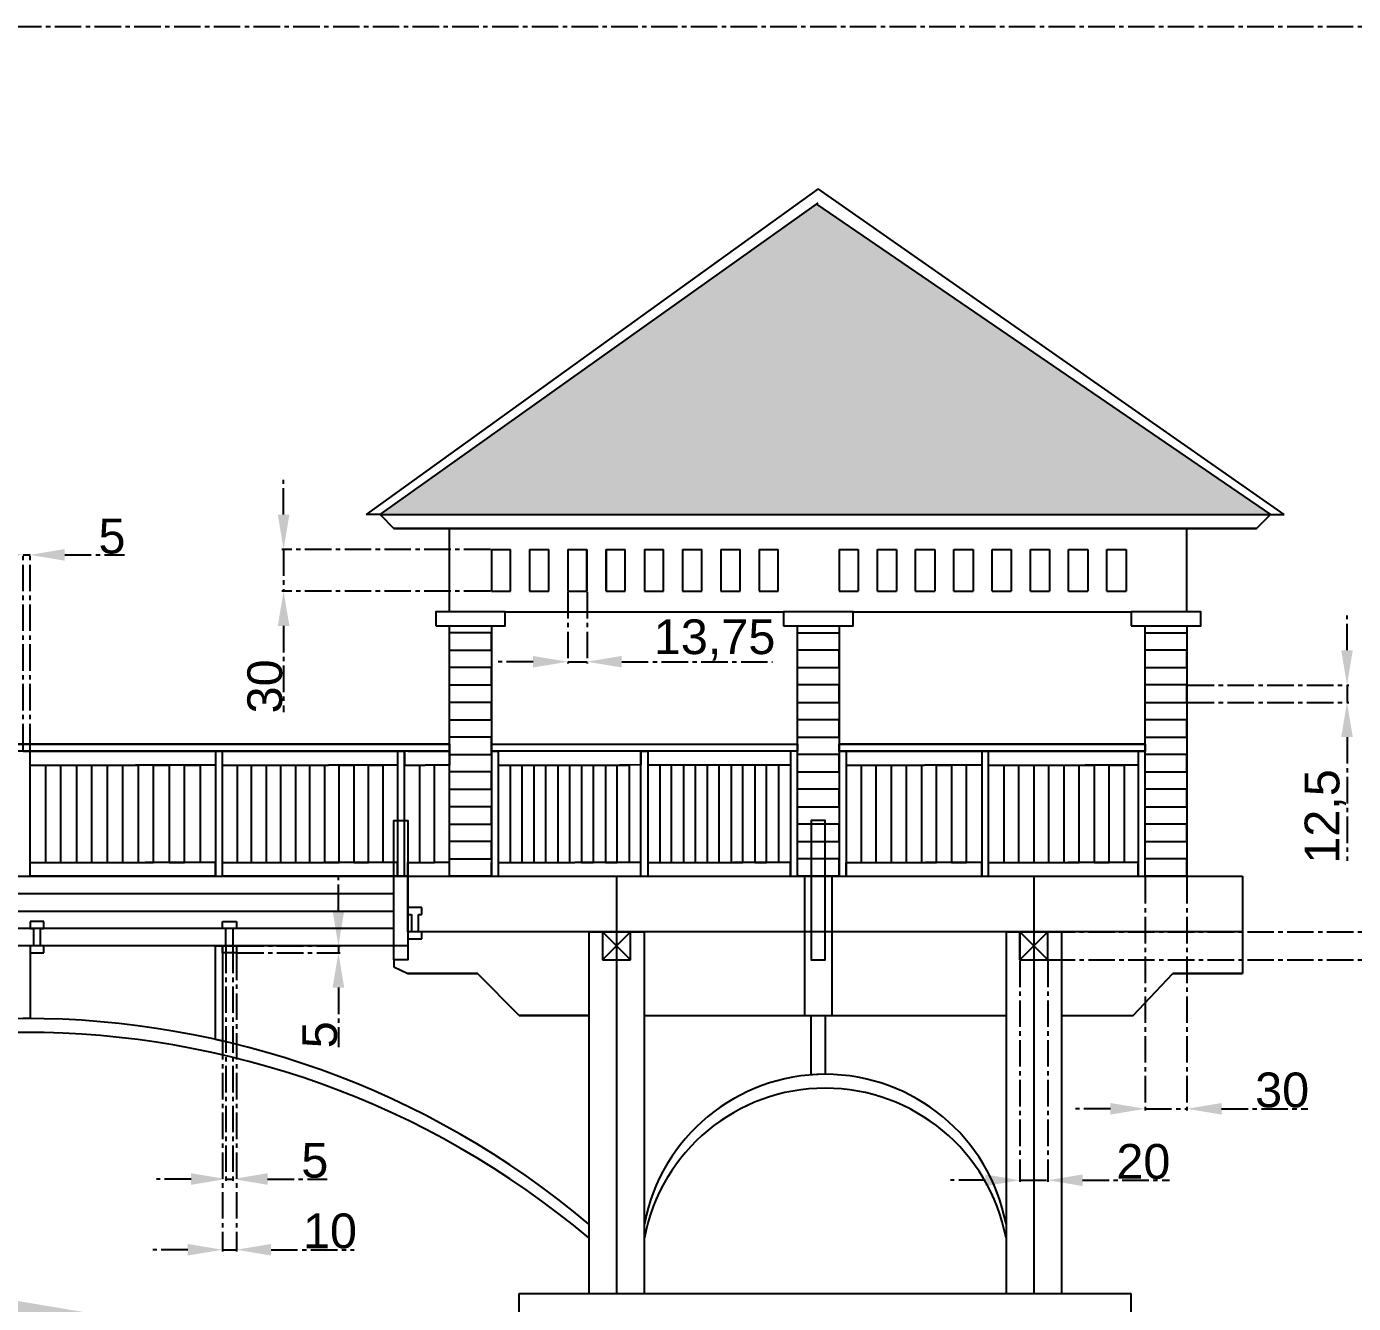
# Model space of a CAD drawing. Header units: centimetres. Extents: x -483 to 5478, y -332 to 3204.
# Drawn here: x 4047 to 5001, y 2286 to 3204 of the extents above; entities that cross this region are included whole.
import ezdxf

# ---------------------------------------------------------------- set-up
doc = ezdxf.new("R2010")
doc.units = ezdxf.units.CM
doc.linetypes.add('AXES2', pattern=[28.575, 19.05, -3.175, 3.175, -3.175])
doc.styles.get("Standard").update_dxf_attribs({"font": 'arial.ttf'})
doc.dimstyles.new('ISO-25', dxfattribs={"dimtxt": 25, "dimasz": 25, "dimexe": 1.25, "dimexo": 0.625, "dimtad": 1, "dimtxsty": 'Standard', "dimcen": 2.5, "dimadec": 0, "dimazin": 0, "dimtfac": 1, "dimtmove": 0, "dimatfit": 3, "dimfxl": 1, "dimarcsym": 0})

# ---------------------------------------------------------------- blocks, each defined once
blk = doc.blocks.new('*D166')
at = {"color": 0, "linetype": 'AXES2', "lineweight": -2, "transparency": 16777216}
for p, q in [((4435.79, 2797.15), (4435.79, 2745.76)), ((4449.54, 2797.15), (4449.54, 2745.76)), ((4410.79, 2747.01), (4385.79, 2747.01)), ((4435.79, 2747.01), (4449.54, 2747.01)), ((4474.54, 2747.01), (4582.98, 2747.01))]:
    blk.add_line(p, q, dxfattribs=at)
at = {"color": 0, "linetype": 'AXES2', "transparency": 16777216}
for points in [[(4410.79, 2751.18), (4410.79, 2742.84), (4435.79, 2747.01)], [(4474.54, 2751.18), (4474.54, 2742.84), (4449.54, 2747.01)]]:
    blk.add_solid(points, dxfattribs=at)
at = {"layer": 'Defpoints', "color": 0, "linetype": 'AXES2', "transparency": 16777216}
for p in [(4435.79, 2797.77), (4449.54, 2797.77), (4449.54, 2747.01)]:
    blk.add_point(p, dxfattribs=at)
at = {"color": 0, "linetype": 'AXES2', "transparency": 16777216, "insert": (4541.26, 2762.66), "char_height": 25, "attachment_point": 5}
blk.add_mtext('13,75', dxfattribs=at)
blk = doc.blocks.new('*D167')
at = {"color": 0, "linetype": 'AXES2', "lineweight": -2, "transparency": 16777216}
for p, q in [((4231.42, 2852.77), (4231.42, 2877.77)), ((4380.16, 2827.77), (4230.17, 2827.77)), ((4231.42, 2827.77), (4231.42, 2797.77)), ((4380.16, 2797.77), (4230.17, 2797.77)), ((4231.42, 2772.77), (4231.42, 2710.81))]:
    blk.add_line(p, q, dxfattribs=at)
at = {"color": 0, "linetype": 'AXES2', "transparency": 16777216}
for points in [[(4227.26, 2852.77), (4235.59, 2852.77), (4231.42, 2827.77)], [(4227.26, 2772.77), (4235.59, 2772.77), (4231.42, 2797.77)]]:
    blk.add_solid(points, dxfattribs=at)
at = {"layer": 'Defpoints', "color": 0, "linetype": 'AXES2', "transparency": 16777216}
for p in [(4380.79, 2827.77), (4231.42, 2797.77), (4380.79, 2797.77)]:
    blk.add_point(p, dxfattribs=at)
at = {"color": 0, "linetype": 'AXES2', "transparency": 16777216, "insert": (4218.03, 2729.29), "char_height": 25, "attachment_point": 5, "rotation": 90}
blk.add_mtext('30', dxfattribs=at)
blk = doc.blocks.new('*D168')
at = {"color": 0, "linetype": 'AXES2', "lineweight": -2, "transparency": 16777216}
for p, q in [((4995.91, 2755.29), (4995.91, 2780.29)), ((4881.41, 2730.29), (4997.16, 2730.29)), ((4995.91, 2730.29), (4995.91, 2717.79)), ((4881.41, 2717.79), (4997.16, 2717.79)), ((4995.91, 2692.79), (4995.91, 2603.77))]:
    blk.add_line(p, q, dxfattribs=at)
at = {"color": 0, "linetype": 'AXES2', "transparency": 16777216}
for points in [[(4991.74, 2755.29), (5000.08, 2755.29), (4995.91, 2730.29)], [(4991.74, 2692.79), (5000.08, 2692.79), (4995.91, 2717.79)]]:
    blk.add_solid(points, dxfattribs=at)
at = {"layer": 'Defpoints', "color": 0, "linetype": 'AXES2', "transparency": 16777216}
for p in [(4880.79, 2730.29), (4880.79, 2717.79), (4995.91, 2717.79)]:
    blk.add_point(p, dxfattribs=at)
at = {"color": 0, "linetype": 'AXES2', "transparency": 16777216, "insert": (4980.26, 2635.78), "char_height": 25, "attachment_point": 5, "rotation": 90}
blk.add_mtext('12,5', dxfattribs=at)
blk = doc.blocks.new('*D169')
at = {"color": 0, "linetype": 'AXES2', "lineweight": -2, "transparency": 16777216}
for p, q in [((4850.79, 2592.17), (4850.79, 2424.38)), ((4880.79, 2592.17), (4880.79, 2424.38)), ((4825.79, 2425.63), (4800.79, 2425.63)), ((4850.79, 2425.63), (4880.79, 2425.63)), ((4905.79, 2425.63), (4967.75, 2425.63))]:
    blk.add_line(p, q, dxfattribs=at)
at = {"color": 0, "linetype": 'AXES2', "transparency": 16777216}
for points in [[(4825.79, 2429.79), (4825.79, 2421.46), (4850.79, 2425.63)], [(4905.79, 2429.79), (4905.79, 2421.46), (4880.79, 2425.63)]]:
    blk.add_solid(points, dxfattribs=at)
at = {"layer": 'Defpoints', "color": 0, "linetype": 'AXES2', "transparency": 16777216}
for p in [(4850.79, 2592.79), (4880.79, 2592.79), (4880.79, 2425.63)]:
    blk.add_point(p, dxfattribs=at)
at = {"color": 0, "linetype": 'AXES2', "transparency": 16777216, "insert": (4949.27, 2439.02), "char_height": 25, "attachment_point": 5}
blk.add_mtext('30', dxfattribs=at)
blk = doc.blocks.new('*D170')
at = {"color": 0, "linetype": 'AXES2', "lineweight": -2, "transparency": 16777216}
for p, q in [((5105.06, 2577.77), (5105.06, 2602.77)), ((4781.41, 2552.77), (5106.31, 2552.77)), ((5105.06, 2552.77), (5105.06, 2532.77)), ((4781.41, 2532.77), (5106.31, 2532.77)), ((5105.06, 2507.77), (5105.06, 2445.37))]:
    blk.add_line(p, q, dxfattribs=at)
at = {"color": 0, "linetype": 'AXES2', "transparency": 16777216}
for points in [[(5100.9, 2577.77), (5109.23, 2577.77), (5105.06, 2552.77)], [(5100.9, 2507.77), (5109.23, 2507.77), (5105.06, 2532.77)]]:
    blk.add_solid(points, dxfattribs=at)
at = {"layer": 'Defpoints', "color": 0, "linetype": 'AXES2', "transparency": 16777216}
for p in [(4780.79, 2552.77), (4780.79, 2532.77), (5105.06, 2532.77)]:
    blk.add_point(p, dxfattribs=at)
at = {"color": 0, "linetype": 'AXES2', "transparency": 16777216, "insert": (5091.67, 2464.07), "char_height": 25, "attachment_point": 5, "rotation": 90}
blk.add_mtext('20', dxfattribs=at)
blk = doc.blocks.new('*D171')
at = {"color": 0, "linetype": 'AXES2', "lineweight": -2, "transparency": 16777216}
for p, q in [((4760.79, 2532.15), (4760.79, 2373)), ((4780.79, 2532.15), (4780.79, 2373)), ((4735.79, 2374.25), (4710.79, 2374.25)), ((4760.79, 2374.25), (4780.79, 2374.25)), ((4805.79, 2374.25), (4868.19, 2374.25))]:
    blk.add_line(p, q, dxfattribs=at)
at = {"color": 0, "linetype": 'AXES2', "transparency": 16777216}
for points in [[(4735.79, 2378.42), (4735.79, 2370.08), (4760.79, 2374.25)], [(4805.79, 2378.42), (4805.79, 2370.08), (4780.79, 2374.25)]]:
    blk.add_solid(points, dxfattribs=at)
at = {"layer": 'Defpoints', "color": 0, "linetype": 'AXES2', "transparency": 16777216}
for p in [(4760.79, 2532.77), (4780.79, 2532.77), (4780.79, 2374.25)]:
    blk.add_point(p, dxfattribs=at)
at = {"color": 0, "linetype": 'AXES2', "transparency": 16777216, "insert": (4849.49, 2387.64), "char_height": 25, "attachment_point": 5}
blk.add_mtext('20', dxfattribs=at)
blk = doc.blocks.new('*D174')
at = {"color": 0, "linetype": 'AXES2', "lineweight": -2, "transparency": 16777216}
for p, q in [((4270.82, 2567.77), (4270.82, 2592.77)), ((4198.08, 2542.77), (4272.07, 2542.77)), ((4198.08, 2537.77), (4272.07, 2537.77)), ((4270.82, 2542.77), (4270.82, 2537.77)), ((4270.82, 2512.77), (4270.82, 2469.95))]:
    blk.add_line(p, q, dxfattribs=at)
at = {"color": 0, "linetype": 'AXES2', "transparency": 16777216}
for points in [[(4266.65, 2567.77), (4274.98, 2567.77), (4270.82, 2542.77)], [(4266.65, 2512.77), (4274.98, 2512.77), (4270.82, 2537.77)]]:
    blk.add_solid(points, dxfattribs=at)
at = {"layer": 'Defpoints', "color": 0, "linetype": 'AXES2', "transparency": 16777216}
for p in [(4197.46, 2542.77), (4197.46, 2537.77), (4270.82, 2537.77)]:
    blk.add_point(p, dxfattribs=at)
at = {"color": 0, "linetype": 'AXES2', "transparency": 16777216, "insert": (4257.48, 2478.86), "char_height": 25, "attachment_point": 5, "rotation": 90}
blk.add_mtext('5', dxfattribs=at)
blk = doc.blocks.new('*D176')
at = {"color": 0, "linetype": 'AXES2', "lineweight": -2, "transparency": 16777216}
for p, q in [((4189.96, 2542.15), (4189.96, 2373.88)), ((4194.96, 2542.15), (4194.96, 2373.88)), ((4164.96, 2375.13), (4139.96, 2375.13)), ((4189.96, 2375.13), (4194.96, 2375.13)), ((4219.96, 2375.13), (4262.78, 2375.13))]:
    blk.add_line(p, q, dxfattribs=at)
at = {"color": 0, "linetype": 'AXES2', "transparency": 16777216}
for points in [[(4164.96, 2379.3), (4164.96, 2370.96), (4189.96, 2375.13)], [(4219.96, 2379.3), (4219.96, 2370.96), (4194.96, 2375.13)]]:
    blk.add_solid(points, dxfattribs=at)
at = {"layer": 'Defpoints', "color": 0, "linetype": 'AXES2', "transparency": 16777216}
for p in [(4189.96, 2542.77), (4194.96, 2542.77), (4194.96, 2375.13)]:
    blk.add_point(p, dxfattribs=at)
at = {"color": 0, "linetype": 'AXES2', "transparency": 16777216, "insert": (4253.87, 2388.47), "char_height": 25, "attachment_point": 5}
blk.add_mtext('5', dxfattribs=at)
blk = doc.blocks.new('*D177')
at = {"color": 0, "linetype": 'AXES2', "lineweight": -2, "transparency": 16777216}
for p, q in [((4187.46, 2537.15), (4187.46, 2323.05)), ((4197.46, 2537.15), (4197.46, 2323.05)), ((4162.46, 2324.3), (4137.46, 2324.3)), ((4187.46, 2324.3), (4197.46, 2324.3)), ((4222.46, 2324.3), (4282.08, 2324.3))]:
    blk.add_line(p, q, dxfattribs=at)
at = {"color": 0, "linetype": 'AXES2', "transparency": 16777216}
for points in [[(4162.46, 2328.46), (4162.46, 2320.13), (4187.46, 2324.3)], [(4222.46, 2328.46), (4222.46, 2320.13), (4197.46, 2324.3)]]:
    blk.add_solid(points, dxfattribs=at)
at = {"layer": 'Defpoints', "color": 0, "linetype": 'AXES2', "transparency": 16777216}
for p in [(4187.46, 2537.77), (4197.46, 2537.77), (4197.46, 2324.3)]:
    blk.add_point(p, dxfattribs=at)
at = {"color": 0, "linetype": 'AXES2', "transparency": 16777216, "insert": (4264.77, 2337.69), "char_height": 25, "attachment_point": 5}
blk.add_mtext('10', dxfattribs=at)
blk = doc.blocks.new('*D180')
at = {"color": 0, "linetype": 'AXES2', "lineweight": -2, "transparency": 16777216}
for p, q in [((4019.13, 2823.82), (3994.13, 2823.82)), ((4044.13, 2683.4), (4044.13, 2825.07)), ((4044.13, 2823.82), (4049.13, 2823.82)), ((4049.13, 2683.4), (4049.13, 2825.07)), ((4074.13, 2823.82), (4116.95, 2823.82))]:
    blk.add_line(p, q, dxfattribs=at)
at = {"color": 0, "linetype": 'AXES2', "transparency": 16777216}
for points in [[(4019.13, 2827.99), (4019.13, 2819.65), (4044.13, 2823.82)], [(4074.13, 2827.99), (4074.13, 2819.65), (4049.13, 2823.82)]]:
    blk.add_solid(points, dxfattribs=at)
at = {"layer": 'Defpoints', "color": 0, "linetype": 'AXES2', "transparency": 16777216}
for p in [(4049.13, 2823.82), (4044.13, 2682.77), (4049.13, 2682.77)]:
    blk.add_point(p, dxfattribs=at)
at = {"color": 0, "linetype": 'AXES2', "transparency": 16777216, "insert": (4108.04, 2837.16), "char_height": 25, "attachment_point": 5}
blk.add_mtext('5', dxfattribs=at)

msp = doc.modelspace()

# ---------------------------------------------------------------- hatches: boundary and pattern name
at = {"linetype": 'ByBlock'}
h = msp.add_hatch(dxfattribs=at)
h.set_pattern_fill('ESCHER', color=256)
h.set_pattern_definition([(60, (2820.786, 2142.773), (-30.48, -7e-09), [27.94, -2.54]), (180, (2820.786, 2142.773), (15.24, -26.39645), [27.94, -2.54]), (300, (2820.786, 2142.773), (30.48, -7e-09), [27.94, -2.54]), (60, (2823.326, 2142.773), (-30.48, -7e-09), [5.08, -25.4]), (300, (2823.326, 2142.773), (30.48, -7e-09), [5.08, -25.4]), (60, (2819.516, 2144.973), (-30.48, -7e-09), [5.08, -25.4]), (180, (2819.516, 2144.973), (15.24, -26.39645), [5.08, -25.4]), (300, (2819.516, 2140.574), (30.48, -7e-09), [5.08, -25.4]), (180, (2819.516, 2140.574), (15.24, -26.39645), [5.08, -25.4]), (60, (2810.626, 2142.773), (-30.48, -7e-09), [5.08, -25.4]), (300, (2810.626, 2142.773), (30.48, -7e-09), [5.08, -25.4]), (60, (2825.866, 2133.975), (-30.48, -7e-09), [5.08, -25.4]), (180, (2825.866, 2133.975), (15.24, -26.39645), [5.08, -25.4]), (300, (2825.866, 2151.572), (30.48, -7e-09), [5.08, -25.4]), (180, (2825.866, 2151.572), (15.24, -26.39645), [5.08, -25.4]), (0, (2825.866, 2147.173), (-15.24, 26.39645), [17.78, -12.7]), (0, (2825.866, 2138.374), (-15.24, 26.39645), [17.78, -12.7]), (120, (2822.056, 2149.373), (-30.48, 7e-09), [17.78, -12.7]), (120, (2814.436, 2144.973), (-30.48, 7e-09), [17.78, -12.7]), (240, (2814.436, 2140.574), (15.24, -26.39645), [17.78, -12.7]), (240, (2822.056, 2136.174), (15.24, -26.39645), [17.78, -12.7])])
h.paths.add_polyline_path([(4614.476, 3075.985), (4300.786, 2852.773), (4940.786, 2852.773)])
at = {"linetype": 'AXES2', "true_color": 0x139b48}
h = msp.add_hatch(dxfattribs=at)
h.set_pattern_fill('CROSS', color=114)
h.set_pattern_definition([(0, (3110.7856, 2192.7735), (6.35, 6.35), [3.175, -9.525]), (90, (3112.373, 2191.186), (-6.35, 6.35), [3.175, -9.525])])
edge = h.paths.add_edge_path()
edge.add_line((3110.786, 2442.773), (3201.968, 2442.773))
edge.add_line((3110.786, 2382.773), (3201.968, 2382.773))
edge.add_line((3310.786, 2192.773), (3201.968, 2492.793))
edge.add_line((3201.968, 2382.773), (3310.786, 2132.773))
edge.add_line((3310.786, 2132.773), (4965.786, 2132.773))

# ---------------------------------------------------------------- linework, layer by layer
at = {"linetype": 'AXES2'}
for p, q in [((-476.467, 3203.656), (5478.205, 3203.656)), ((4330.786, 2570.273), (4320.786, 2570.273)), ((4320.786, 2570.273), (4320.786, 2565.273)), ((4330.786, 2565.273), (4330.786, 2570.273)), ((4059.126, 2560.273), (4049.126, 2560.273)), ((4049.126, 2560.273), (4049.126, 2555.273)), ((4059.126, 2555.273), (4059.126, 2560.273)), ((4187.456, 2555.273), (4187.456, 2560.273)), ((4187.456, 2560.273), (4197.456, 2560.273)), ((4197.456, 2560.273), (4197.456, 2555.273)), ((4320.786, 2565.273), (4323.286, 2565.273)), ((4323.286, 2565.273), (4323.286, 2552.773)), ((4328.286, 2552.773), (4328.286, 2565.273)), ((4328.286, 2565.273), (4330.786, 2565.273)), ((4049.126, 2555.273), (4051.626, 2555.273)), ((4051.626, 2555.273), (4051.626, 2542.773)), ((4056.626, 2542.773), (4056.626, 2555.273)), ((4056.626, 2555.273), (4059.126, 2555.273)), ((4189.956, 2555.273), (4187.456, 2555.273)), ((4189.956, 2542.773), (4189.956, 2555.273)), ((4197.456, 2555.273), (4194.956, 2555.273)), ((4194.956, 2555.273), (4194.956, 2542.773)), ((4320.786, 2552.773), (4320.786, 2547.773)), ((4320.786, 2547.773), (4330.786, 2547.773)), ((4330.786, 2552.773), (4328.286, 2552.773)), ((4330.786, 2547.773), (4330.786, 2552.773)), ((4049.126, 2542.773), (4049.126, 2537.773)), ((4049.126, 2537.773), (4059.126, 2537.773)), ((4059.126, 2542.773), (4056.626, 2542.773)), ((4059.126, 2537.773), (4059.126, 2542.773)), ((4187.456, 2542.773), (4197.456, 2542.773)), ((4187.456, 2537.773), (4187.456, 2542.773)), ((4187.456, 2542.773), (4187.456, 2542.773)), ((4187.456, 2542.773), (4189.956, 2542.773)), ((4197.456, 2537.773), (4187.456, 2537.773)), ((4197.456, 2542.773), (4197.456, 2537.773))]:
    msp.add_line(p, q, dxfattribs=at)
at = {"color": 5, "linetype": 'ByBlock'}
for p, q in [((4615.786, 3086.917), (4290.786, 2852.773)), ((4950.786, 2852.773), (4615.786, 3086.917)), ((4300.786, 2852.773), (4614.476, 3075.985)), ((4614.476, 3075.985), (4940.786, 2852.773)), ((4300.786, 2852.773), (4290.786, 2852.773)), ((4300.786, 2852.773), (4310.786, 2842.773)), ((4300.786, 2852.773), (4940.786, 2852.773)), ((4930.786, 2842.773), (4940.786, 2852.773)), ((4940.786, 2852.773), (4950.786, 2852.773)), ((4310.786, 2842.773), (4930.786, 2842.773))]:
    msp.add_line(p, q, dxfattribs=at)
at = {"linetype": 'ByBlock'}
for p, q in [((4614.476, 3075.985), (4615.786, 3076.917)), ((4940.786, 2852.773), (4930.786, 2842.773)), ((4930.786, 2842.773), (4310.786, 2842.773)), ((4350.786, 2782.773), (4350.786, 2842.773)), ((4880.786, 2782.773), (4880.786, 2842.773)), ((4380.786, 2827.773), (4380.786, 2797.773)), ((4380.786, 2827.773), (4380.786, 2797.773)), ((4380.786, 2827.773), (4394.536, 2827.773)), ((4394.536, 2797.773), (4394.536, 2827.773)), ((4394.536, 2797.773), (4394.536, 2827.773)), ((4408.286, 2827.773), (4408.286, 2797.773)), ((4408.286, 2827.773), (4408.286, 2797.773)), ((4408.286, 2827.773), (4422.036, 2827.773)), ((4422.036, 2797.773), (4422.036, 2827.773)), ((4422.036, 2797.773), (4422.036, 2827.773)), ((4435.786, 2827.773), (4435.786, 2797.773)), ((4435.786, 2827.773), (4435.786, 2797.773)), ((4435.786, 2827.773), (4449.536, 2827.773)), ((4449.536, 2797.773), (4449.536, 2827.773)), ((4449.536, 2827.773), (4449.536, 2797.773)), ((4463.286, 2827.773), (4463.286, 2797.773)), ((4463.286, 2797.773), (4463.286, 2827.773)), ((4463.286, 2827.773), (4477.036, 2827.773)), ((4477.036, 2797.773), (4477.036, 2827.773)), ((4490.786, 2827.773), (4490.786, 2797.773)), ((4490.786, 2827.773), (4504.536, 2827.773)), ((4504.536, 2797.773), (4504.536, 2827.773)), ((4518.286, 2827.773), (4518.286, 2797.773)), ((4518.286, 2827.773), (4532.036, 2827.773)), ((4532.036, 2797.773), (4532.036, 2827.773)), ((4545.786, 2827.773), (4545.786, 2797.773)), ((4545.786, 2827.773), (4559.536, 2827.773)), ((4559.536, 2797.773), (4559.536, 2827.773)), ((4573.286, 2827.773), (4573.286, 2797.773)), ((4573.286, 2827.773), (4587.036, 2827.773)), ((4587.036, 2797.773), (4587.036, 2827.773)), ((4630.786, 2827.773), (4644.536, 2827.773)), ((4630.786, 2827.773), (4630.786, 2797.773)), ((4644.536, 2827.773), (4644.536, 2797.773)), ((4658.286, 2797.773), (4658.286, 2827.773)), ((4658.286, 2827.773), (4672.036, 2827.773)), ((4672.036, 2827.773), (4672.036, 2797.773)), ((4685.786, 2797.773), (4685.786, 2827.773)), ((4685.786, 2827.773), (4699.536, 2827.773)), ((4699.536, 2827.773), (4699.536, 2797.773)), ((4713.286, 2797.773), (4713.286, 2827.773)), ((4713.286, 2827.773), (4727.036, 2827.773)), ((4727.036, 2827.773), (4727.036, 2797.773)), ((4740.786, 2797.773), (4740.786, 2827.773)), ((4740.786, 2827.773), (4754.536, 2827.773)), ((4754.536, 2827.773), (4754.536, 2797.773)), ((4768.286, 2797.773), (4768.286, 2827.773)), ((4768.286, 2827.773), (4782.036, 2827.773)), ((4782.036, 2827.773), (4782.036, 2797.773)), ((4795.786, 2797.773), (4795.786, 2827.773)), ((4795.786, 2827.773), (4809.536, 2827.773)), ((4809.536, 2827.773), (4809.536, 2797.773)), ((4823.286, 2797.773), (4823.286, 2827.773)), ((4823.286, 2827.773), (4837.036, 2827.773)), ((4837.036, 2827.773), (4837.036, 2797.773)), ((4380.786, 2797.773), (4394.536, 2797.773)), ((4408.286, 2797.773), (4422.036, 2797.773)), ((4435.786, 2797.773), (4449.536, 2797.773)), ((4463.286, 2797.773), (4477.036, 2797.773)), ((4490.786, 2797.773), (4504.536, 2797.773)), ((4518.286, 2797.773), (4532.036, 2797.773)), ((4545.786, 2797.773), (4559.536, 2797.773)), ((4573.286, 2797.773), (4587.036, 2797.773)), ((4630.786, 2797.773), (4644.536, 2797.773)), ((4658.286, 2797.773), (4672.036, 2797.773)), ((4685.786, 2797.773), (4699.536, 2797.773)), ((4713.286, 2797.773), (4727.036, 2797.773)), ((4740.786, 2797.773), (4754.536, 2797.773)), ((4768.286, 2797.773), (4782.036, 2797.773)), ((4795.786, 2797.773), (4809.536, 2797.773)), ((4823.286, 2797.773), (4837.036, 2797.773)), ((4390.786, 2782.773), (4590.786, 2782.773)), ((4640.786, 2782.773), (4840.786, 2782.773)), ((4380.786, 2767.792), (4350.786, 2767.792)), ((4380.786, 2755.292), (4380.786, 2767.792)), ((4600.786, 2755.292), (4600.786, 2767.792)), ((4600.786, 2767.792), (4630.786, 2767.792)), ((4850.786, 2755.292), (4850.786, 2767.792)), ((4850.786, 2767.792), (4880.786, 2767.792)), ((4350.786, 2742.792), (4350.786, 2755.292)), ((4350.786, 2755.292), (4380.786, 2755.292)), ((4630.786, 2755.292), (4600.786, 2755.292)), ((4630.786, 2742.792), (4630.786, 2755.292)), ((4880.786, 2755.292), (4850.786, 2755.292)), ((4880.786, 2742.792), (4880.786, 2755.292)), ((4380.786, 2742.792), (4350.786, 2742.792)), ((4380.786, 2730.292), (4380.786, 2742.792)), ((4600.786, 2730.292), (4600.786, 2742.792)), ((4600.786, 2742.792), (4630.786, 2742.792)), ((4850.786, 2730.292), (4850.786, 2742.792)), ((4850.786, 2742.792), (4880.786, 2742.792)), ((4350.786, 2717.792), (4350.786, 2730.292)), ((4350.786, 2730.292), (4380.786, 2730.292)), ((4630.786, 2730.292), (4600.786, 2730.292)), ((4630.786, 2717.792), (4630.786, 2730.292)), ((4880.786, 2730.292), (4850.786, 2730.292)), ((4880.786, 2717.792), (4880.786, 2730.292)), ((4380.786, 2717.792), (4350.786, 2717.792)), ((4380.786, 2705.292), (4380.786, 2717.792)), ((4600.786, 2705.292), (4600.786, 2717.792)), ((4600.786, 2717.792), (4630.786, 2717.792)), ((4850.786, 2705.292), (4850.786, 2717.792)), ((4850.786, 2717.792), (4880.786, 2717.792)), ((4350.786, 2692.792), (4350.786, 2705.292)), ((4350.786, 2705.292), (4380.786, 2705.292)), ((4630.786, 2705.292), (4600.786, 2705.292)), ((4630.786, 2692.792), (4630.786, 2705.292)), ((4880.786, 2705.292), (4850.786, 2705.292)), ((4880.786, 2692.792), (4880.786, 2705.292)), ((4380.786, 2692.792), (4350.786, 2692.792)), ((4380.786, 2680.292), (4380.786, 2692.792)), ((4600.786, 2680.292), (4600.786, 2692.792)), ((4600.786, 2692.792), (4630.786, 2692.792)), ((4850.786, 2680.292), (4850.786, 2692.792)), ((4850.786, 2692.792), (4880.786, 2692.792)), ((4350.786, 2687.773), (3110.786, 2687.773)), ((3110.786, 2687.773), (4350.786, 2687.773)), ((4350.786, 2682.773), (3110.786, 2682.773)), ((4049.126, 2682.773), (4044.126, 2682.773)), ((4044.126, 2682.773), (4187.456, 2682.773)), ((4049.126, 2592.773), (4049.126, 2682.773)), ((4187.456, 2682.773), (4182.456, 2682.773)), ((4182.456, 2682.773), (4182.456, 2592.773)), ((4182.456, 2682.773), (4182.456, 2672.773)), ((4187.456, 2592.773), (4187.456, 2682.773)), ((4187.456, 2682.773), (4318.286, 2682.773)), ((4318.286, 2682.773), (4313.286, 2682.773)), ((4313.286, 2682.773), (4313.286, 2592.773)), ((4313.286, 2682.773), (4313.286, 2672.773)), ((4318.286, 2592.773), (4318.286, 2682.773)), ((4320.786, 2682.773), (4318.286, 2682.773)), ((4318.286, 2682.773), (4318.286, 2672.773)), ((4320.786, 2682.773), (4350.786, 2682.773)), ((4350.786, 2682.773), (4350.786, 2687.773)), ((4350.786, 2687.773), (4350.786, 2682.773)), ((4350.786, 2682.773), (4350.786, 2672.773)), ((4380.786, 2682.773), (4380.786, 2687.773)), ((4380.786, 2687.773), (4600.786, 2687.773)), ((4380.786, 2682.773), (4385.786, 2682.773)), ((4380.786, 2682.773), (4380.786, 2672.773)), ((4600.786, 2682.773), (4380.786, 2682.773)), ((4385.786, 2682.773), (4385.786, 2592.773)), ((4488.286, 2592.792), (4488.286, 2682.792)), ((4488.286, 2682.792), (4493.286, 2682.792)), ((4488.286, 2682.792), (4488.286, 2672.792)), ((4493.286, 2682.792), (4493.286, 2592.792)), ((4600.786, 2682.773), (4595.786, 2682.773)), ((4595.786, 2682.773), (4595.786, 2592.773)), ((4595.786, 2682.773), (4595.786, 2672.773)), ((4600.786, 2687.773), (4600.786, 2682.773)), ((4630.786, 2687.773), (4630.786, 2682.773)), ((4850.786, 2687.773), (4630.786, 2687.773)), ((4630.786, 2682.773), (4630.786, 2687.773)), ((4630.786, 2687.773), (4850.786, 2687.773)), ((4630.786, 2682.773), (4635.786, 2682.773)), ((4630.786, 2682.773), (4850.786, 2682.773)), ((4850.786, 2682.773), (4630.786, 2682.773)), ((4635.786, 2682.773), (4635.786, 2592.773)), ((4635.786, 2682.773), (4635.786, 2672.773)), ((4738.286, 2682.792), (4733.286, 2682.792)), ((4733.286, 2682.792), (4733.286, 2592.792)), ((4733.286, 2682.773), (4733.286, 2672.773)), ((4738.286, 2592.792), (4738.286, 2682.792)), ((4850.786, 2682.773), (4845.786, 2682.773)), ((4845.786, 2682.773), (4845.786, 2592.773)), ((4845.786, 2682.773), (4845.786, 2672.773)), ((4850.786, 2682.773), (4850.786, 2687.773)), ((4850.786, 2687.773), (4850.786, 2682.773)), ((4049.126, 2672.773), (4125.012, 2672.773)), ((4049.126, 2672.773), (4060.236, 2672.773)), ((4060.236, 2672.773), (4060.236, 2602.773)), ((4071.346, 2602.773), (4071.346, 2672.773)), ((4071.346, 2672.773), (4082.456, 2672.773)), ((4082.456, 2672.773), (4082.456, 2602.773)), ((4093.566, 2602.773), (4093.566, 2672.773)), ((4093.566, 2672.773), (4104.676, 2672.773)), ((4104.676, 2672.773), (4104.676, 2602.773)), ((4115.786, 2602.773), (4115.786, 2672.773)), ((4115.786, 2672.773), (4126.896, 2672.773)), ((4182.456, 2672.773), (4125.012, 2672.773)), ((4126.896, 2672.773), (4126.896, 2602.773)), ((4138.006, 2602.773), (4138.006, 2672.773)), ((4138.006, 2672.773), (4149.116, 2672.773)), ((4149.116, 2672.773), (4149.116, 2602.773)), ((4160.226, 2602.773), (4160.226, 2672.773)), ((4160.226, 2672.773), (4171.336, 2672.773)), ((4171.336, 2672.773), (4171.336, 2602.773)), ((4187.456, 2672.773), (4263.815, 2672.773)), ((4187.456, 2672.773), (4197.946, 2672.773)), ((4197.946, 2672.773), (4197.946, 2602.773)), ((4208.436, 2602.773), (4208.436, 2672.773)), ((4208.436, 2672.773), (4218.926, 2672.773)), ((4218.926, 2672.773), (4218.926, 2602.773)), ((4229.416, 2602.773), (4229.416, 2672.773)), ((4229.416, 2672.773), (4239.906, 2672.773)), ((4239.906, 2672.773), (4239.906, 2602.773)), ((4250.396, 2602.773), (4250.396, 2672.773)), ((4250.396, 2672.773), (4260.886, 2672.773)), ((4260.886, 2672.773), (4260.886, 2602.773)), ((4313.286, 2672.773), (4263.815, 2672.773)), ((4271.376, 2602.773), (4271.376, 2672.773)), ((4271.376, 2672.773), (4281.866, 2672.773)), ((4281.866, 2672.773), (4281.866, 2602.773)), ((4292.356, 2602.773), (4292.356, 2672.773)), ((4292.356, 2672.773), (4302.846, 2672.773)), ((4302.846, 2672.773), (4302.846, 2602.773)), ((4318.286, 2672.773), (4333.102, 2672.773)), ((4318.286, 2672.773), (4329.116, 2672.773)), ((4329.116, 2672.773), (4329.116, 2602.773)), ((4350.786, 2672.773), (4333.102, 2672.773)), ((4339.946, 2602.773), (4339.946, 2672.773)), ((4350.786, 2667.792), (4350.786, 2680.292)), ((4350.786, 2680.292), (4380.786, 2680.292)), ((4385.786, 2672.773), (4472.96, 2672.773)), ((4385.786, 2672.773), (4394.326, 2672.773)), ((4394.326, 2672.773), (4394.326, 2602.773)), ((4402.866, 2602.773), (4402.866, 2672.773)), ((4402.866, 2672.773), (4411.406, 2672.773)), ((4411.406, 2672.773), (4411.406, 2602.773)), ((4420.046, 2602.773), (4420.046, 2672.773)), ((4420.046, 2672.773), (4428.586, 2672.773)), ((4428.586, 2672.773), (4428.586, 2602.773)), ((4437.126, 2602.773), (4437.126, 2672.773)), ((4437.126, 2672.773), (4445.666, 2672.773)), ((4445.666, 2672.773), (4445.666, 2602.773)), ((4454.206, 2602.773), (4454.206, 2672.773)), ((4454.206, 2672.773), (4462.746, 2672.773)), ((4462.746, 2672.773), (4462.746, 2602.773)), ((4471.286, 2602.773), (4471.286, 2672.773)), ((4471.286, 2672.773), (4479.826, 2672.773)), ((4488.286, 2672.792), (4472.96, 2672.773)), ((4479.826, 2672.773), (4479.826, 2602.773)), ((4493.286, 2672.798), (4565.871, 2672.798)), ((4493.286, 2672.798), (4501.826, 2672.798)), ((4501.826, 2672.798), (4501.826, 2602.798)), ((4510.366, 2602.798), (4510.366, 2672.798)), ((4510.366, 2672.798), (4518.906, 2672.798)), ((4518.906, 2672.798), (4518.906, 2602.798)), ((4527.446, 2602.798), (4527.446, 2672.798)), ((4527.446, 2672.798), (4535.986, 2672.798)), ((4535.986, 2672.798), (4535.986, 2602.798)), ((4544.526, 2602.798), (4544.526, 2672.798)), ((4544.526, 2672.798), (4553.066, 2672.798)), ((4553.066, 2672.798), (4553.066, 2602.798)), ((4561.606, 2602.798), (4561.606, 2672.798)), ((4561.606, 2672.798), (4570.146, 2672.798)), ((4595.786, 2672.773), (4564.76, 2672.773)), ((4570.146, 2672.798), (4570.146, 2602.798)), ((4578.686, 2602.798), (4578.686, 2672.798)), ((4578.686, 2672.798), (4587.226, 2672.798)), ((4587.226, 2672.798), (4587.226, 2602.798)), ((4630.786, 2680.292), (4600.786, 2680.292)), ((4630.786, 2667.792), (4630.786, 2680.292)), ((4635.786, 2672.773), (4692.096, 2672.773)), ((4635.786, 2672.773), (4646.616, 2672.773)), ((4646.616, 2672.773), (4646.616, 2602.773)), ((4657.446, 2602.773), (4657.446, 2672.773)), ((4657.446, 2672.773), (4668.276, 2672.773)), ((4668.276, 2672.773), (4668.276, 2602.773)), ((4679.106, 2602.773), (4679.106, 2672.773)), ((4679.106, 2672.773), (4689.936, 2672.773)), ((4689.936, 2672.773), (4689.936, 2602.773)), ((4733.286, 2672.773), (4692.096, 2672.773)), ((4700.766, 2602.773), (4700.766, 2672.773)), ((4700.766, 2672.773), (4711.596, 2672.773)), ((4711.596, 2672.773), (4711.596, 2602.773)), ((4722.426, 2602.773), (4722.426, 2672.773)), ((4738.286, 2672.773), (4807.74, 2672.773)), ((4738.286, 2672.773), (4749.116, 2672.773)), ((4749.116, 2672.773), (4749.116, 2602.773)), ((4759.946, 2602.773), (4759.946, 2672.773)), ((4759.946, 2672.773), (4770.776, 2672.773)), ((4770.776, 2672.773), (4770.776, 2602.773)), ((4781.606, 2602.773), (4781.606, 2672.773)), ((4781.606, 2672.773), (4792.436, 2672.773)), ((4792.436, 2672.773), (4792.436, 2602.773)), ((4803.266, 2602.773), (4803.266, 2672.773)), ((4803.266, 2672.773), (4814.096, 2672.773)), ((4845.786, 2672.773), (4807.74, 2672.773)), ((4814.096, 2672.773), (4814.096, 2602.773)), ((4824.926, 2602.773), (4824.926, 2672.773)), ((4824.926, 2672.773), (4835.756, 2672.773)), ((4835.756, 2672.773), (4835.756, 2602.773)), ((4880.786, 2680.292), (4850.786, 2680.292)), ((4880.786, 2667.792), (4880.786, 2680.292)), ((4380.786, 2667.792), (4350.786, 2667.792)), ((4380.786, 2655.292), (4380.786, 2667.792)), ((4600.786, 2655.292), (4600.786, 2667.792)), ((4600.786, 2667.792), (4630.786, 2667.792)), ((4850.786, 2655.292), (4850.786, 2667.792)), ((4850.786, 2667.792), (4880.786, 2667.792)), ((4350.786, 2642.792), (4350.786, 2655.292)), ((4350.786, 2655.292), (4380.786, 2655.292)), ((4630.786, 2655.292), (4600.786, 2655.292)), ((4630.786, 2642.792), (4630.786, 2655.292)), ((4880.786, 2655.292), (4850.786, 2655.292)), ((4880.786, 2642.792), (4880.786, 2655.292)), ((4380.786, 2642.792), (4350.786, 2642.792)), ((4380.786, 2630.292), (4380.786, 2642.792)), ((4600.786, 2630.292), (4600.786, 2642.792)), ((4600.786, 2642.792), (4630.786, 2642.792)), ((4850.786, 2630.292), (4850.786, 2642.792)), ((4850.786, 2642.792), (4880.786, 2642.792)), ((4350.786, 2617.792), (4350.786, 2630.292)), ((4350.786, 2630.292), (4380.786, 2630.292)), ((4630.786, 2630.292), (4600.786, 2630.292)), ((4630.786, 2617.792), (4630.786, 2630.292)), ((4880.786, 2630.292), (4850.786, 2630.292)), ((4880.786, 2617.792), (4880.786, 2630.292)), ((4380.786, 2617.792), (4350.786, 2617.792)), ((4380.786, 2605.292), (4380.786, 2617.792)), ((4600.786, 2605.292), (4600.786, 2617.792)), ((4600.786, 2617.792), (4630.786, 2617.792)), ((4850.786, 2605.292), (4850.786, 2617.792)), ((4850.786, 2617.792), (4880.786, 2617.792)), ((4350.786, 2592.792), (4350.786, 2605.292)), ((4350.786, 2605.292), (4380.786, 2605.292)), ((4630.786, 2605.292), (4600.786, 2605.292)), ((4630.786, 2592.792), (4630.786, 2605.292)), ((4880.786, 2605.292), (4850.786, 2605.292)), ((4880.786, 2592.792), (4880.786, 2605.292)), ((4049.126, 2602.773), (4131.929, 2602.773)), ((4060.236, 2602.773), (4071.346, 2602.773)), ((4082.456, 2602.773), (4093.566, 2602.773)), ((4104.676, 2602.773), (4115.786, 2602.773)), ((4126.896, 2602.773), (4138.006, 2602.773)), ((4182.456, 2602.773), (4131.929, 2602.773)), ((4149.116, 2602.773), (4160.226, 2602.773)), ((4182.456, 2592.773), (4182.456, 2602.773)), ((4187.456, 2602.773), (4260.357, 2602.773)), ((4197.946, 2602.773), (4208.436, 2602.773)), ((4218.926, 2602.773), (4229.416, 2602.773)), ((4239.906, 2602.773), (4250.396, 2602.773)), ((4313.286, 2602.778), (4260.357, 2602.773)), ((4260.886, 2602.773), (4271.376, 2602.773)), ((4281.866, 2602.773), (4292.356, 2602.773)), ((4313.286, 2592.778), (4313.286, 2602.778)), ((4320.786, 2602.773), (4339.802, 2602.792)), ((4320.786, 2592.773), (4320.786, 2602.773)), ((4329.116, 2602.773), (4339.946, 2602.773)), ((4350.786, 2602.792), (4339.802, 2602.792)), ((4350.786, 2592.792), (4350.786, 2602.792)), ((4380.786, 2592.792), (4380.786, 2602.792)), ((4385.786, 2602.795), (4440.756, 2602.795)), ((4394.326, 2602.773), (4402.866, 2602.773)), ((4411.406, 2602.773), (4420.046, 2602.773)), ((4428.586, 2602.773), (4437.126, 2602.773)), ((4488.286, 2602.792), (4440.756, 2602.795)), ((4445.666, 2602.773), (4454.206, 2602.773)), ((4462.746, 2602.773), (4471.286, 2602.773)), ((4488.286, 2592.792), (4488.286, 2602.792)), ((4493.286, 2602.792), (4554.766, 2602.792)), ((4501.826, 2602.798), (4510.366, 2602.798)), ((4518.906, 2602.798), (4527.446, 2602.798)), ((4535.986, 2602.798), (4544.526, 2602.798)), ((4553.066, 2602.798), (4561.606, 2602.798)), ((4595.786, 2602.773), (4554.766, 2602.792)), ((4570.146, 2602.798), (4578.686, 2602.798)), ((4595.786, 2592.773), (4595.786, 2602.773)), ((4635.786, 2592.792), (4635.786, 2602.792)), ((4635.786, 2602.792), (4692.836, 2602.792)), ((4646.616, 2602.773), (4657.446, 2602.773)), ((4668.276, 2602.773), (4679.106, 2602.773)), ((4689.936, 2602.773), (4700.766, 2602.773)), ((4733.286, 2602.792), (4692.836, 2602.792)), ((4711.596, 2602.773), (4722.426, 2602.773)), ((4733.286, 2592.792), (4733.286, 2602.792)), ((4738.286, 2602.792), (4795.524, 2602.792)), ((4749.116, 2602.773), (4759.946, 2602.773)), ((4770.776, 2602.773), (4781.606, 2602.773)), ((4792.436, 2602.773), (4803.266, 2602.773)), ((4845.786, 2602.773), (4795.524, 2602.792)), ((4814.096, 2602.773), (4824.926, 2602.773)), ((4845.786, 2592.773), (4845.786, 2602.773)), ((4320.786, 2592.792), (4310.786, 2592.773)), ((4320.786, 2592.773), (4318.286, 2592.773)), ((4320.786, 2592.773), (4320.786, 2542.773)), ((4320.786, 2592.773), (4920.786, 2592.773)), ((4320.786, 2552.773), (4320.786, 2592.773)), ((4320.786, 2592.773), (4320.786, 2592.773)), ((4380.786, 2592.792), (4350.786, 2592.792)), ((4380.786, 2592.792), (4488.286, 2592.792)), ((4630.786, 2592.792), (4600.786, 2592.792)), ((4610.786, 2592.792), (4605.786, 2592.792)), ((4605.786, 2592.792), (4605.786, 2492.792)), ((4625.786, 2492.792), (4625.786, 2592.792)), ((4630.786, 2592.792), (4738.286, 2592.792)), ((4880.786, 2592.792), (4850.786, 2592.792)), ((4920.786, 2592.773), (4920.786, 2552.773)), ((4310.786, 2567.773), (4310.786, 2580.273)), ((4920.786, 2552.773), (4320.786, 2552.773)), ((4450.786, 2552.773), (4480.786, 2552.773)), ((4450.786, 2552.773), (4490.786, 2552.773)), ((4490.786, 2552.773), (4450.786, 2552.773)), ((4450.786, 2552.773), (4450.786, 2292.773)), ((4450.786, 2552.773), (4450.786, 2352.773)), ((4450.786, 2552.773), (4460.786, 2552.773)), ((4460.786, 2552.773), (4460.786, 2532.773)), ((4460.786, 2552.773), (4480.786, 2532.773)), ((4480.786, 2552.773), (4460.786, 2532.773)), ((4470.786, 2552.773), (4470.786, 2292.773)), ((4480.786, 2532.773), (4480.786, 2552.773)), ((4480.786, 2532.773), (4480.786, 2552.773)), ((4490.786, 2292.773), (4490.786, 2552.773)), ((4750.786, 2552.773), (4790.786, 2552.773)), ((4790.786, 2552.773), (4750.786, 2552.773)), ((4750.786, 2552.773), (4750.786, 2292.773)), ((4750.786, 2552.773), (4760.786, 2552.773)), ((4760.786, 2552.773), (4760.786, 2532.773)), ((4780.786, 2552.773), (4760.786, 2532.773)), ((4760.786, 2532.773), (4760.786, 2552.773)), ((4760.786, 2552.773), (4780.786, 2532.773)), ((4780.786, 2532.773), (4780.786, 2552.773)), ((4790.786, 2292.773), (4790.786, 2552.773)), ((4920.786, 2552.773), (4920.786, 2522.792)), ((4270.786, 2542.773), (3390.296, 2542.773)), ((4182.456, 2542.773), (4049.126, 2542.773)), ((4049.126, 2542.773), (4049.126, 2490.512)), ((4182.456, 2542.773), (4187.456, 2542.773)), ((4182.456, 2475.493), (4182.456, 2542.773)), ((4187.456, 2542.773), (4187.456, 2474.358)), ((4320.786, 2542.773), (4270.786, 2542.773)), ((4310.786, 2532.792), (4310.786, 2527.792)), ((4310.786, 2532.792), (4310.786, 2527.792)), ((4460.786, 2532.773), (4480.786, 2532.773)), ((4760.786, 2532.773), (4780.786, 2532.773)), ((4310.786, 2527.792), (4320.786, 2522.792)), ((4320.786, 2522.792), (4370.786, 2522.792)), ((4320.786, 2522.792), (4370.786, 2522.792)), ((4370.786, 2522.792), (4320.786, 2522.792)), ((4400.786, 2492.792), (4370.786, 2522.792)), ((4842.14, 2492.792), (4870.786, 2522.792)), ((4920.786, 2522.792), (4870.786, 2522.792)), ((4870.786, 2522.792), (4920.786, 2522.792)), ((4049.126, 2490.512), (4044.126, 2490.519)), ((4400.786, 2492.792), (4450.786, 2492.792)), ((4450.786, 2492.792), (4400.786, 2492.792)), ((4490.786, 2492.792), (4605.786, 2492.792)), ((4605.786, 2492.792), (4610.786, 2492.792)), ((4605.786, 2492.792), (4625.786, 2492.792)), ((4610.786, 2492.792), (4625.786, 2492.792)), ((4610.786, 2492.792), (4620.786, 2492.792)), ((4610.786, 2450.051), (4610.786, 2492.792)), ((4620.786, 2492.792), (4620.786, 2450.429)), ((4625.786, 2492.792), (4750.786, 2492.792)), ((4790.786, 2492.792), (4842.14, 2492.792)), ((4187.456, 2474.358), (4182.456, 2475.493)), ((4620.786, 2450.429), (4610.786, 2450.051)), ((4400.786, 2272.773), (4400.786, 2292.773)), ((4400.786, 2272.773), (4400.786, 2292.773)), ((4400.786, 2292.773), (4840.786, 2292.773)), ((4450.786, 2292.773), (4490.786, 2292.773)), ((4450.786, 2292.773), (4750.786, 2292.773)), ((4750.786, 2292.773), (4790.786, 2292.773)), ((4840.786, 2272.773), (4840.786, 2292.773))]:
    msp.add_line(p, q, dxfattribs=at)
at = {"color": 242, "linetype": 'ByBlock', "true_color": 0xcd2027}
for p, q in [((3120.786, 2592.773), (4320.786, 2592.773)), ((4182.456, 2592.773), (4049.126, 2592.773)), ((4320.786, 2592.773), (4187.456, 2592.773)), ((4470.786, 2592.773), (4470.786, 2292.773)), ((4770.786, 2592.773), (4770.786, 2292.773))]:
    msp.add_line(p, q, dxfattribs=at)
at = {"color": 11, "linetype": 'ByBlock', "true_color": 0xf27172}
for p, q in [((4310.786, 2580.273), (4013.496, 2580.273)), ((4013.496, 2567.773), (4310.786, 2567.773))]:
    msp.add_line(p, q, dxfattribs=at)
at = {"color": 252, "linetype": 'ByBlock', "true_color": 0x939598}
msp.add_line((4310.786, 2555.273), (4013.496, 2555.273), dxfattribs=at)
at = {"linetype": 'ByBlock'}
for points in [[(4340.786, 2772.773), (4390.786, 2772.773), (4390.786, 2782.773), (4340.786, 2782.773), (4340.786, 2772.773)], [(4590.786, 2772.773), (4640.786, 2772.773), (4640.786, 2782.773), (4590.786, 2782.773), (4590.786, 2772.773)], [(4840.786, 2772.773), (4890.786, 2772.773), (4890.786, 2782.773), (4840.786, 2782.773), (4840.786, 2772.773)], [(4350.786, 2592.792), (4350.786, 2772.792), (4380.786, 2772.792), (4380.786, 2592.792)], [(4850.786, 2592.792), (4850.786, 2772.792), (4880.786, 2772.792), (4880.786, 2592.792)], [(4320.786, 2592.792), (4320.786, 2532.792), (4310.786, 2532.792), (4310.786, 2632.792), (4320.786, 2632.792), (4320.786, 2592.792)], [(4610.786, 2592.792), (4610.786, 2532.792), (4620.786, 2532.792), (4620.786, 2632.792), (4610.786, 2632.792), (4610.786, 2592.792)]]:
    msp.add_lwpolyline(points, close=True, dxfattribs=at)
msp.add_lwpolyline([(4600.786, 2592.792), (4600.786, 2772.792), (4620.786, 2772.792), (4630.786, 2772.792), (4630.786, 2592.792)], dxfattribs=at)
for centre, radius, start, end in [((4045.786, 1861.563), 628.958, 49.915118, 130.084882), ((4045.786, 1851.563), 628.958, 49.915118, 130.084882), ((4620.786, 2318.111), 132.319, 10.742144, 169.257856), ((4620.786, 2308.111), 132.319, 10.742144, 169.257856)]:
    msp.add_arc(centre, radius, start, end, dxfattribs=at)

# ---------------------------------------------------------------- dimensions: what is measured, and where the dimension line sits
at = {"linetype": 'AXES2'}
for base, p1, p2, picture, middle in [((4231.424, 2797.773), (4380.786, 2827.773), (4380.786, 2797.773), '*D167', (4218.027, 2729.294)), ((4995.908, 2717.792), (4880.786, 2730.292), (4880.786, 2717.792), '*D168', (4980.259, 2635.781)), ((5105.062, 2532.773), (4780.786, 2552.773), (4780.786, 2532.773), '*D170', (5091.673, 2464.072)), ((4270.817, 2537.773), (4197.456, 2542.773), (4197.456, 2537.773), '*D174', (4257.479, 2478.861))]:
    dim = msp.add_linear_dim(base=base, p1=p1, p2=p2, angle=90, dimstyle='ISO-25', dxfattribs=at)
    dim.commit()
    dim.dimension.update_dxf_attribs({"geometry": picture, "text_midpoint": middle})
for base, p1, p2, picture, middle in [((4049.126, 2823.821), (4044.126, 2682.773), (4049.126, 2682.773), '*D180', (4108.038, 2837.16)), ((4449.536, 2747.011), (4435.786, 2797.773), (4449.536, 2797.773), '*D166', (4541.259, 2762.66)), ((4880.786, 2425.626), (4850.786, 2592.792), (4880.786, 2592.792), '*D169', (4949.265, 2439.024)), ((4197.456, 2324.296), (4187.456, 2537.773), (4197.456, 2537.773), '*D177', (4264.767, 2337.685)), ((4194.956, 2375.132), (4189.956, 2542.773), (4194.956, 2542.773), '*D176', (4253.868, 2388.47)), ((4780.786, 2374.25), (4760.786, 2532.773), (4780.786, 2532.773), '*D171', (4849.487, 2387.639))]:
    dim = msp.add_linear_dim(base=base, p1=p1, p2=p2, dimstyle='ISO-25', dxfattribs=at)
    dim.commit()
    dim.dimension.update_dxf_attribs({"geometry": picture, "text_midpoint": middle})

doc.saveas('drawing.dxf')
